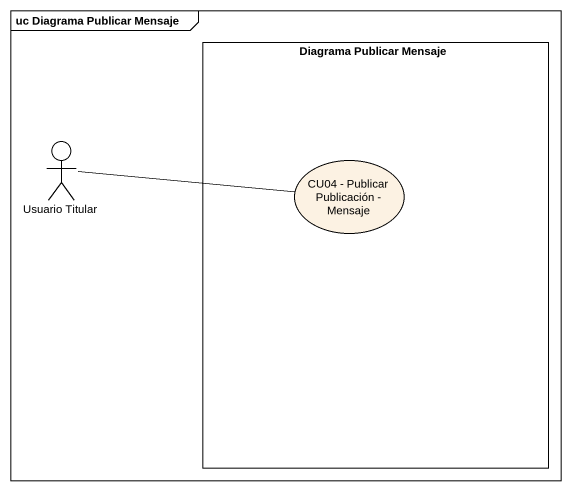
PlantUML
@startuml
mainframe uc Diagrama Publicar Mensaje
rectangle "Diagrama Publicar Mensaje" as Diagrama_Publicar_Mensaje {
  usecase "CU04 - Publicar Publicación - Mensaje" as CU04_Publicar_Publicación
}
actor "Usuario Titular" as Usuario_Titular
Usuario_Titular -right- CU04_Publicar_Publicación
@enduml
